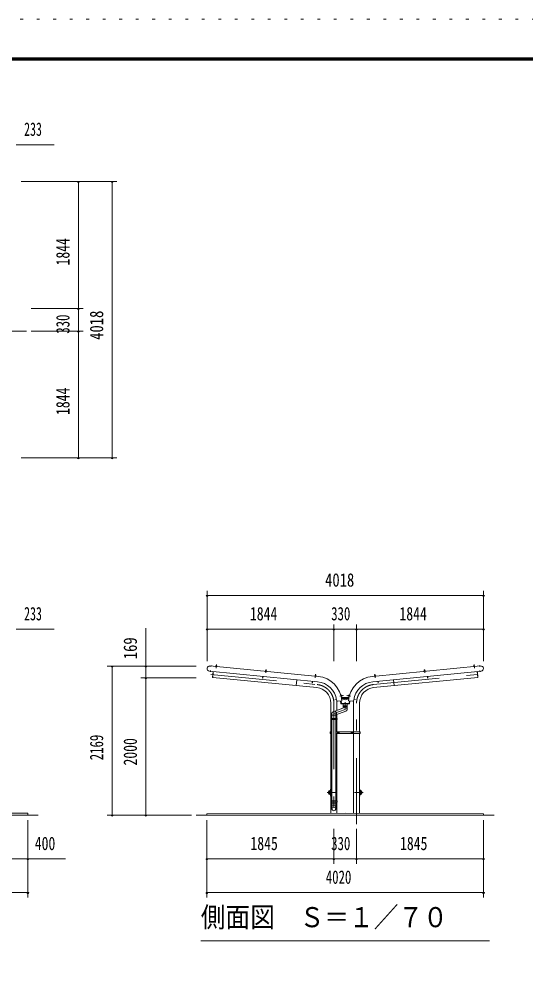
# Model space of a CAD drawing. Units: millimetres, scale not verified, with parts at other scales. Extents: x -32711 to 32716, y -14700 to 14700.
# Drawn here: x 4560 to 11926, y 750 to 14700 of the extents above; entities that cross this region are included whole.
import ezdxf
from ezdxf.enums import TextEntityAlignment as Align

# ---------------------------------------------------------------- set-up
doc = ezdxf.new("R2010")
doc.units = ezdxf.units.MM
doc.header["$LTSCALE"] = 80
doc.linetypes.add('USER3', pattern=[24, 12, -5, 2, -5])
doc.linetypes.add('USER4', pattern=[3, 0.5, -2.5])
for name, color, linetype, lineweight in [('0-2_1-07BOLD', 7, 'Continuous', 18), ('0-3_1-27CENTER', 3, 'USER3', 18), ('0-5_1-57DIM', 3, 'Continuous', 18), ('0-C_F-F1PAPER', 5, 'Continuous', 18), ('0-D_F-E_J_ADD', 5, 'USER4', 18)]:
    doc.layers.add(name, color=color, linetype=linetype, lineweight=lineweight)
doc.styles.add('ＭＳ ゴシック', font='')
doc.styles.get('ＭＳ ゴシック').set_extended_font_data('MS Gothic')

msp = doc.modelspace()

# ---------------------------------------------------------------- linework, layer by layer
at = {"layer": '0-2_1-07BOLD'}
for p, q in [((7423.56, 5308.86), (7429.53, 5308.29)), ((11177.35, 5308.86), (11171.37, 5308.29)), ((7324.98, 5220.87), (8897.8, 5069.41)), ((8905.49, 5146.03), (7332.35, 5297.51)), ((7422.43, 5299.61), (7421.94, 5294.51)), ((7428.4, 5293.89), (7428.89, 5298.99)), ((8143.6, 5225.02), (8144.09, 5230.12)), ((8150.55, 5229.5), (8150.06, 5224.4)), ((9695.42, 5146.03), (11268.55, 5297.51)), ((11275.93, 5220.87), (9703.1, 5069.41)), ((9734.02, 5169.88), (9734.87, 5161.11)), ((10450.85, 5224.4), (10450.36, 5229.5)), ((10455.68, 5239.37), (10456.53, 5230.6)), ((10456.82, 5230.12), (10457.31, 5225.02)), ((11172.51, 5293.89), (11172.02, 5298.99)), ((11178.48, 5299.61), (11178.97, 5294.51)), ((8596.79, 5098.4), (8588.45, 5011.71)), ((8865.75, 5160.64), (8865.26, 5155.53)), ((8871.72, 5154.91), (8872.21, 5160.01)), ((9729.18, 5154.91), (9728.69, 5160.01)), ((9735.16, 5160.64), (9735.65, 5155.53)), ((10004.12, 5098.4), (10012.46, 5011.71)), ((9090.9, 4535.54), (9090.9, 4758.54)), ((9150.54, 4809.2), (9173.19, 4813.19)), ((9180.01, 4758.54), (9180.01, 4652.4)), ((9191.35, 4787.84), (9253.44, 4793.43)), ((9239.56, 4792.18), (9244.83, 4752.66)), ((9244.83, 4752.66), (9356.08, 4752.66)), ((9250.5, 4868.91), (9245.45, 4868.02)), ((9246.58, 4861.62), (9251.62, 4862.51)), ((9246.88, 4837.66), (9354.02, 4837.66)), ((9351.22, 4822.66), (9249.69, 4822.66)), ((9259.71, 4870.28), (9260.75, 4864.38)), ((9270.46, 4745.36), (9270.46, 4718.36)), ((9340.15, 4864.38), (9341.19, 4870.28)), ((9347.47, 4793.43), (9409.56, 4787.84)), ((9349.28, 4862.51), (9354.33, 4861.62)), ((9355.46, 4868.02), (9350.41, 4868.91)), ((9356.08, 4752.66), (9361.35, 4792.18)), ((9420.9, 4758.54), (9420.9, 4340.54)), ((9510, 4340.54), (9510, 4758.54)), ((9107.95, 4606.92), (9107.95, 4535.54)), ((9291.05, 4692.82), (9126.05, 4632.76)), ((9162.95, 4587.68), (9309.86, 4641.14)), ((9162.95, 4535.54), (9162.95, 4606.92)), ((9272.95, 4708.24), (9272.95, 4718.36)), ((9327.95, 4718.36), (9327.95, 4708.24)), ((9090.9, 4340.54), (9090.9, 4519.54)), ((9106.35, 4535.54), (9106.35, 4519.54)), ((9162.95, 4584.47), (9107.95, 4584.47)), ((9107.95, 4519.54), (9107.95, 3335.54)), ((9162.96, 3335.54), (9162.96, 4519.54)), ((9164.55, 4519.54), (9164.55, 4535.54)), ((9180.01, 4519.54), (9180.01, 4340.54)), ((9089.31, 4327.54), (9083.21, 4327.54)), ((9089.31, 4314.54), (9089.31, 4340.54)), ((9181.61, 4340.54), (9181.61, 4314.54)), ((9211.61, 4314.54), (9211.61, 4340.54)), ((9389.3, 4340.54), (9389.3, 4314.54)), ((9419.3, 4340.54), (9419.3, 4314.54)), ((9511.6, 4314.54), (9511.6, 4340.54)), ((9517.7, 4327.54), (9511.6, 4327.54)), ((9090.9, 3335.54), (9090.9, 4314.54)), ((9162.96, 4314.54), (9517.7, 4314.54)), ((9180.01, 4314.54), (9180.01, 3335.54)), ((9420.9, 4314.54), (9420.9, 3156.94)), ((9510, 3156.5), (9510, 4314.54)), ((9087.45, 3490.54), (9090.9, 3490.54)), ((9510, 3490.54), (9513.45, 3490.54)), ((9090.9, 3424.54), (9087.45, 3424.54)), ((9513.45, 3424.54), (9510, 3424.54)), ((9090.9, 3319.54), (9090.9, 3156.14)), ((9106.35, 3335.54), (9106.35, 3319.54)), ((9107.95, 3319.54), (9107.95, 3294.08)), ((9162.95, 3319.54), (9162.95, 3294.08)), ((9164.55, 3319.54), (9164.55, 3335.54)), ((9180.01, 3156.56), (9180.01, 3319.54)), ((-6464.54, 3127.54), (4835.45, 3127.54)), ((4685.45, 3157.54), (4685.45, 3127.54)), ((11465.46, 3127.54), (7135.46, 3127.54))]:
    msp.add_line(p, q, dxfattribs=at)
for points in [[(7428.69, 5299.51), (7429.53, 5308.29), (7429.09, 5308.83), (7424.11, 5309.31), (7423.56, 5308.86), (7422.72, 5300.08)], [(11172.22, 5299.51), (11171.37, 5308.29), (11171.82, 5308.83), (11176.8, 5309.31), (11177.35, 5308.86), (11178.19, 5300.08)], [(7379.22, 5215.64), (7371.17, 5132.03), (7374.36, 5131.72)], [(8887.06, 4982.95), (7374.06, 5128.64), (7382.41, 5215.34)], [(7418.7, 5294.82), (7419.19, 5299.92), (7420.11, 5300.34), (7431.3, 5299.26), (7432.12, 5298.68), (7431.63, 5293.58)], [(8153.29, 5224.09), (8153.78, 5229.19), (8152.96, 5229.77), (8141.77, 5230.85), (8140.85, 5230.43), (8140.36, 5225.34)], [(8144.38, 5230.6), (8145.22, 5239.37), (8151.2, 5238.8)], [(8145.22, 5239.37), (8145.77, 5239.82), (8150.75, 5239.34), (8151.2, 5238.8), (8150.35, 5230.02)], [(8872.02, 5160.53), (8872.86, 5169.31), (8866.89, 5169.88), (8866.04, 5161.11)], [(8866.89, 5169.88), (8867.43, 5170.33), (8872.41, 5169.86), (8872.86, 5169.31)], [(9713.84, 4982.95), (11226.84, 5128.64), (11218.49, 5215.34)], [(9728.89, 5160.53), (9728.05, 5169.31), (9734.02, 5169.88), (9733.47, 5170.33), (9728.5, 5169.86), (9728.05, 5169.31)], [(10460.54, 5225.34), (10460.05, 5230.43), (10459.14, 5230.85), (10447.94, 5229.77), (10447.12, 5229.19), (10447.61, 5224.09)], [(10450.55, 5230.02), (10449.71, 5238.8), (10455.68, 5239.37), (10455.13, 5239.82), (10450.16, 5239.34), (10449.71, 5238.8)], [(11182.2, 5294.82), (11181.71, 5299.92), (11180.8, 5300.34), (11169.61, 5299.26), (11168.78, 5298.68), (11169.28, 5293.58)], [(11221.68, 5215.64), (11229.73, 5132.03), (11226.55, 5131.72)], [(8104.07, 5145.84), (8101.87, 5122.95), (8098.68, 5123.26), (8100.88, 5146.15)], [(8825.73, 5076.35), (8823.53, 5053.47), (8820.35, 5053.77), (8822.55, 5076.66)], [(8862.02, 5155.85), (8862.51, 5160.95), (8863.43, 5161.36), (8874.63, 5160.28), (8875.45, 5159.7), (8874.96, 5154.6)], [(9738.88, 5155.85), (9738.39, 5160.95), (9737.48, 5161.36), (9726.28, 5160.28), (9725.46, 5159.7), (9725.95, 5154.6)], [(9775.18, 5076.35), (9777.38, 5053.47), (9780.56, 5053.77), (9778.36, 5076.66)], [(10496.84, 5145.84), (10499.04, 5122.95), (10502.22, 5123.26), (10500.02, 5146.15)], [(9172.61, 4816.34), (9149.98, 4812.35), (9150.54, 4809.2)], [(9368.63, 4791.52), (9362.47, 4745.36), (9238.44, 4745.36), (9232.28, 4791.52)], [(9244.89, 4871.22), (9249.93, 4872.11), (9250.58, 4871.34), (9252.53, 4860.26), (9252.19, 4859.32), (9247.14, 4858.43)], [(9250.46, 4817.83), (9300.45, 4806.27), (9350.44, 4817.83)], [(9260.29, 4869.88), (9259.71, 4870.28), (9251.03, 4868.75)], [(9252.08, 4862.85), (9260.75, 4864.38), (9261.16, 4864.96), (9260.29, 4869.88)], [(9270.46, 4718.36), (9330.46, 4718.36), (9330.46, 4745.36)], [(9349.87, 4868.75), (9341.19, 4870.28), (9340.61, 4869.88), (9339.74, 4864.96), (9340.15, 4864.38), (9348.83, 4862.85)], [(9353.76, 4858.43), (9348.72, 4859.32), (9348.37, 4860.26), (9350.33, 4871.34), (9350.98, 4872.11), (9356.02, 4871.22)], [(9427.72, 4813.19), (9450.37, 4809.2), (9450.92, 4812.35), (9428.3, 4816.34)], [(9327.95, 4666.98), (9327.95, 4686.25), (9329.95, 4708.24), (9270.95, 4708.24), (9272.95, 4686.24)], [(9089.31, 4519.54), (9089.31, 4535.54), (9180.01, 4535.54), (9180.01, 4593.88)], [(9181.61, 4535.54), (9181.61, 4519.54), (9089.31, 4519.54)], [(9107.95, 4340.54), (9083.21, 4340.54), (9083.21, 4314.54), (9107.95, 4314.54)], [(9517.7, 4314.54), (9517.7, 4340.54), (9162.96, 4340.54)], [(9105.95, 3294.08), (9107.95, 3244.42), (9107.95, 3218.57)], [(9162.95, 3218.57), (9162.95, 3244.42), (9164.95, 3294.08), (9105.95, 3294.08)], [(4685.45, 3157.54), (-6314.55, 3157.54), (-6314.55, 3127.54)], [(7290.45, 3127.54), (7290.45, 3147.54), (9300.45, 3157.54), (11310.45, 3147.54), (11310.45, 3127.54)]]:
    msp.add_lwpolyline(points, dxfattribs=at)
for points in [[(7417.2, 5294.97), (7417.05, 5293.38), (7432.98, 5291.84), (7433.13, 5293.43)], [(8138.86, 5225.48), (8154.79, 5223.95), (8154.64, 5222.35), (8138.71, 5223.89)], [(10446.12, 5223.95), (10462.05, 5225.48), (10462.19, 5223.89), (10446.27, 5222.35)], [(11183.71, 5294.97), (11167.78, 5293.43), (11167.93, 5291.84), (11183.86, 5293.38)], [(8860.37, 5154.4), (8876.3, 5152.86), (8876.45, 5154.46), (8860.52, 5155.99)], [(9740.53, 5154.4), (9724.61, 5152.86), (9724.45, 5154.46), (9740.38, 5155.99)], [(9247.4, 4856.94), (9245.83, 4856.67), (9243.05, 4872.42), (9244.62, 4872.7)], [(9353.5, 4856.94), (9355.08, 4856.67), (9357.86, 4872.42), (9356.28, 4872.7)], [(9201.48, 4330.43), (9201.48, 4324.65), (9196.48, 4321.77), (9191.48, 4324.65), (9191.48, 4330.43), (9196.48, 4333.31)], [(9409.43, 4330.43), (9409.43, 4324.65), (9404.43, 4321.77), (9399.43, 4324.65), (9399.43, 4330.43), (9404.43, 4333.31)], [(9181.61, 3319.54), (9089.31, 3319.54), (9089.31, 3335.54), (9181.61, 3335.54)]]:
    msp.add_lwpolyline(points, close=True, dxfattribs=at)
for centre, radius in [((9196.48, 4327.54), 6.25), ((9196.48, 4327.54), 4.9), ((9404.43, 4327.54), 6.25), ((9404.43, 4327.54), 4.9)]:
    msp.add_circle(centre, radius, dxfattribs=at)
for centre, radius, start, end in [((7330.08, 5259.15), 38.62, 82.41238, 262.41238), ((7417.85, 5291.29), 2, 84.4998, 264.4998), ((7420.58, 5297.4), 2.88, 50.11574, 110.11574), ((7424.68, 5289.1), 10.75, 66.91203, 102.08795), ((7430.28, 5296.47), 2.88, 58.88425, 118.88425), ((7431.79, 5289.94), 2, 264.50061, 84.50061), ((8139.52, 5221.8), 2, 84.4998, 264.4998), ((8142.24, 5227.92), 2.88, 50.11574, 110.11574), ((8146.34, 5219.61), 10.75, 66.91203, 102.08795), ((8151.94, 5226.98), 2.88, 58.88425, 118.88425), ((8153.45, 5220.46), 2, 264.50061, 84.50061), ((10447.46, 5220.46), 2, 95.49939, 275.49939), ((10448.97, 5226.98), 2.88, 61.11575, 121.11575), ((10454.57, 5219.61), 10.75, 77.91205, 113.08797), ((10458.67, 5227.92), 2.88, 69.88426, 129.88426), ((10461.39, 5221.8), 2, 275.5002, 95.5002), ((11169.12, 5289.94), 2, 95.49939, 275.49939), ((11170.63, 5296.47), 2.88, 61.11575, 121.11575), ((11176.23, 5289.1), 10.75, 77.91205, 113.08797), ((11180.33, 5297.4), 2.88, 69.88426, 129.88426), ((11183.05, 5291.29), 2, 275.5002, 95.5002), ((11270.83, 5259.15), 38.62, 277.58762, 97.58762), ((8861.18, 5152.31), 2, 84.4998, 264.4998), ((8863.91, 5158.43), 2.88, 50.11574, 110.11574), ((8868, 5150.12), 10.75, 66.91203, 102.08795), ((8873.6, 5157.49), 2.88, 58.88425, 118.88425), ((8875.11, 5150.97), 2, 264.50061, 84.50061), ((8865.45, 4758.54), 312.55, 7.76237, 84.05869), ((8865.45, 4758.54), 389.55, 5.13863, 84.10165), ((9735.45, 4758.54), 389.55, 95.89835, 174.86137), ((9735.45, 4758.54), 312.55, 95.94131, 172.23763), ((9725.8, 5150.97), 2, 95.49939, 275.49939), ((9727.3, 5157.49), 2.88, 61.11575, 121.11575), ((9732.91, 5150.12), 10.75, 77.91205, 113.08797), ((9737, 5158.43), 2.88, 69.88426, 129.88426), ((9739.73, 5152.31), 2, 275.5002, 95.5002), ((8865.45, 4758.54), 225.45, 0, 84.50003), ((9735.45, 4758.54), 225.45, 95.49997, 180), ((9190, 4802.78), 15, 187.76337, 275.1433), ((8865.45, 4758.54), 314.55, 0, 6.42661), ((9240.88, 4871.02), 2.38, 10.01471, 190.01471), ((9244, 4857.36), 1.68, 190.00774, 10.00774), ((9247.88, 4870.1), 2.88, 335.62325, 35.62325), ((9240.97, 4863.93), 10.75, 352.41954, 27.59546), ((9249.57, 4860.5), 2.88, 344.39175, 44.39175), ((9351.33, 4860.5), 2.88, 135.60825, 195.60825), ((9359.94, 4863.93), 10.75, 152.40454, 187.58046), ((9353.03, 4870.1), 2.88, 144.37675, 204.37675), ((9356.91, 4857.36), 1.68, 169.99226, 349.99226), ((9360.03, 4871.02), 2.38, 349.98529, 169.98529), ((9410.91, 4802.78), 15, 264.8567, 352.23663), ((9735.45, 4758.54), 314.55, 173.57339, 180), ((9135.45, 4606.92), 27.5, 110.0018, 180), ((9131.65, 4605.54), 44.27, 341.60916, 58.39587), ((9300.45, 4666.98), 27.5, 289.99896, 110.00061), ((9087.45, 3457.54), 33, 90, 270), ((9513.45, 3457.54), 33, 270, 90), ((9087.45, 3457.54), 22.5, 81.18303, 278.81697), ((9086.31, 3457.54), 21.35, 77.56236, 282.43764), ((9086.31, 3457.54), 19.05, 76.03204, 283.96796), ((9513.45, 3457.54), 22.5, 261.18303, 98.81697), ((9514.6, 3457.54), 21.35, 257.56236, 102.43764), ((9514.6, 3457.54), 19.05, 256.03204, 103.96796), ((9135.45, 3243.44), 27.55, 3.55867, 176.44133), ((9135.45, 3216.86), 27.55, 3.55867, 176.44133), ((9135.45, 3220.28), 27.55, 183.56303, 356.43697)]:
    msp.add_arc(centre, radius, start, end, dxfattribs=at)
at = {"layer": '0-3_1-27CENTER'}
for p, q in [((-6294.55, 10496.54), (4665.45, 10496.54)), ((4665.45, 10166.54), (-6294.55, 10166.54)), ((7349.17, 5306.31), (7347.49, 5288.85)), ((7422.47, 5266.17), (7427.43, 5317.69)), ((11173.48, 5317.69), (11178.44, 5266.17)), ((11253.41, 5288.85), (11251.73, 5306.31)), ((7341.95, 5231.29), (7339.94, 5210.38)), ((7345.29, 5176.16), (8891.33, 5027.3)), ((8144.13, 5196.68), (8149.09, 5248.2)), ((8865.79, 5127.19), (8870.75, 5178.71)), ((9709.57, 5027.3), (11255.62, 5176.16)), ((9730.16, 5178.71), (9735.12, 5127.19)), ((10451.82, 5248.2), (10456.78, 5196.68)), ((11260.97, 5210.38), (11258.96, 5231.29)), ((9135.45, 4758.54), (9135.45, 2998.86)), ((9276.97, 4870.28), (9220.14, 4860.26)), ((9380.77, 4860.26), (9323.94, 4870.28)), ((9465.45, 2998.86), (9465.45, 4758.54)), ((9208.98, 4327.54), (9183.98, 4327.54)), ((9196.48, 4340.04), (9196.48, 4315.04)), ((9416.93, 4327.54), (9391.93, 4327.54)), ((9404.43, 4340.04), (9404.43, 4315.04)), ((9087.45, 3507.54), (9087.45, 3407.54)), ((9513.45, 3507.54), (9513.45, 3407.54)), ((9167.46, 3457.54), (9037.46, 3457.54)), ((9433.46, 3457.54), (9563.45, 3457.54))]:
    msp.add_line(p, q, dxfattribs=at)
msp.add_lwpolyline([(9300.45, 4770.96), (9300.45, 4666.98), (9135.45, 4606.92)], dxfattribs=at)
for centre, start, end in [((8865.45, 4758.54), 0, 84.50003), ((9735.45, 4758.54), 95.49997, 180)]:
    msp.add_arc(centre, 270, start, end, dxfattribs=at)
at = {"layer": '0-5_1-57DIM'}
for p, q in [((4518.45, 12875.53), (5067.95, 12875.53)), ((4588.45, 12340.54), (5980.46, 12340.54)), ((5434.46, 12340.54), (5406.46, 12340.54)), ((5420.46, 12340.54), (5420.46, 10496.54)), ((5924.46, 12340.54), (5896.46, 12340.54)), ((5910.46, 12340.54), (5910.46, 8322.54)), ((4735.45, 10496.54), (5490.46, 10496.54)), ((5434.46, 10496.54), (5406.46, 10496.54)), ((5420.46, 10496.54), (5420.46, 10166.54)), ((5490.46, 10166.54), (4735.45, 10166.54)), ((5434.46, 10166.54), (5406.46, 10166.54)), ((5420.46, 10166.54), (5420.46, 8322.54)), ((4588.45, 8322.54), (5980.46, 8322.54)), ((5434.46, 8322.54), (5406.46, 8322.54)), ((5924.46, 8322.54), (5896.46, 8322.54)), ((7305.46, 6322.54), (7277.46, 6322.54)), ((7291.46, 5366.54), (7291.46, 6392.54)), ((7291.46, 6322.54), (11309.45, 6322.54)), ((11323.45, 6322.54), (11295.45, 6322.54)), ((11309.45, 5366.54), (11309.45, 6392.54)), ((9135.45, 5366.54), (9135.45, 5902.54)), ((9465.45, 5902.54), (9465.45, 5366.54)), ((4518.45, 5832.54), (5067.95, 5832.54)), ((6400.46, 5296.54), (6400.46, 5846.04)), ((7305.46, 5832.54), (7277.46, 5832.54)), ((7291.46, 5832.54), (9135.45, 5832.54)), ((9149.45, 5832.54), (9121.45, 5832.54)), ((9135.45, 5832.54), (9465.45, 5832.54)), ((9479.45, 5832.54), (9451.45, 5832.54)), ((9465.45, 5832.54), (11309.45, 5832.54)), ((11323.45, 5832.54), (11295.45, 5832.54)), ((5840.46, 5296.54), (7135.46, 5296.54)), ((5924.46, 5296.54), (5896.46, 5296.54)), ((5910.46, 3127.54), (5910.46, 5296.54)), ((6414.46, 5296.54), (6386.46, 5296.54)), ((6400.46, 5127.54), (6400.46, 5296.54)), ((7135.46, 5127.54), (6330.46, 5127.54)), ((6414.46, 5127.54), (6386.46, 5127.54)), ((6400.46, 3127.54), (6400.46, 5127.54)), ((7065.46, 3127.54), (5840.46, 3127.54)), ((5924.46, 3127.54), (5896.46, 3127.54)), ((6414.46, 3127.54), (6386.46, 3127.54)), ((4685.45, 3057.54), (4685.45, 1932.54)), ((7290.45, 1932.54), (7290.45, 3057.54)), ((11310.45, 3057.54), (11310.45, 1932.54)), ((9135.45, 2928.86), (9135.45, 2422.54)), ((9465.45, 2422.54), (9465.45, 2928.86)), ((4285.45, 2492.54), (4685.45, 2492.54)), ((4699.45, 2492.54), (4671.45, 2492.54)), ((4685.45, 2492.54), (5234.95, 2492.54)), ((7304.45, 2492.54), (7276.45, 2492.54)), ((7290.45, 2492.54), (9135.45, 2492.54)), ((9149.45, 2492.54), (9121.45, 2492.54)), ((9135.45, 2492.54), (9465.45, 2492.54)), ((9479.45, 2492.54), (9451.45, 2492.54)), ((9465.45, 2492.54), (11310.45, 2492.54)), ((11324.45, 2492.54), (11296.45, 2492.54)), ((-6314.55, 2002.54), (4685.45, 2002.54)), ((4699.45, 2002.54), (4671.45, 2002.54)), ((7304.45, 2002.54), (7276.45, 2002.54)), ((7290.45, 2002.54), (11310.45, 2002.54)), ((11324.45, 2002.54), (11296.45, 2002.54)), ((11400.45, 1302.54), (7200.45, 1302.54))]:
    msp.add_line(p, q, dxfattribs=at)
for centre in [(5420.46, 12340.54), (5910.46, 12340.54), (5420.46, 10496.54), (5420.46, 10166.54), (5420.46, 8322.54), (5910.46, 8322.54), (7291.46, 6322.54), (11309.45, 6322.54), (7291.46, 5832.54), (9135.45, 5832.54), (9465.45, 5832.54), (11309.45, 5832.54), (5910.46, 5296.54), (6400.46, 5296.54), (6400.46, 5127.54), (5910.46, 3127.54), (6400.46, 3127.54), (4685.45, 2492.54), (7290.45, 2492.54), (9135.45, 2492.54), (9465.45, 2492.54), (11310.45, 2492.54), (4685.45, 2002.54), (7290.45, 2002.54), (11310.45, 2002.54)]:
    msp.add_arc(centre, 14, 180, 0, dxfattribs=at)
at = {"layer": '0-C_F-F1PAPER'}
for points in [[(32016, -14000), (32016, 14140), (-8164, 14140), (-8164, -14000)], [(32012.5, -13996.5), (32012.5, 14136.5), (-8160.5, 14136.5), (-8160.5, -13996.5)], [(32009, -13993), (-8157, -13993), (-8157, 14133), (32009, 14133)], [(32005.5, -13989.5), (32005.5, 14129.5), (-8153.5, 14129.5), (-8153.5, -13989.5)], [(32002, -13986), (-8150, -13986), (-8150, 14126), (32002, 14126)], [(31998.5, -13982.5), (31998.5, 14122.5), (-8146.5, 14122.5), (-8146.5, -13982.5)], [(31995, -13979), (-8143, -13979), (-8143, 14119), (31995, 14119)], [(31991.5, -13975.5), (31991.5, 14115.5), (-8139.5, 14115.5), (-8139.5, -13975.5)], [(31988, -13972), (31988, 14112), (-8136, 14112), (-8136, -13972)], [(31984.5, -13968.5), (31984.5, 14108.5), (-8132.5, 14108.5), (-8132.5, -13968.5)], [(31981, -13965), (-8129, -13965), (-8129, 14105), (31981, 14105)]]:
    msp.add_lwpolyline(points, close=True, dxfattribs=at)
at = {"layer": '0-D_F-E_J_ADD'}
msp.add_lwpolyline([(32716, -14700), (-8864, -14700), (-8864, 14700), (32716, 14700)], close=True, dxfattribs=at)

# ---------------------------------------------------------------- texts
at = {"layer": '0-5_1-57DIM', "color": 7, "style": 'ＭＳ ゴシック'}
for s, height, width, p in [('233', 195, 0.65, (4632.25, 12945.53)), ('4018', 195, 0.8, (9007.5, 6392.54)), ('233', 195, 0.65, (4632.25, 5902.54)), ('1844', 195, 0.75, (7915.18, 5902.54)), ('330', 195, 0.7, (9096.42, 5902.54)), ('1844', 195, 0.75, (10089.18, 5902.54)), ('400', 195, 0.75, (4786.97, 2562.54)), ('1845', 195, 0.75, (7922.66, 2562.54)), ('330', 195, 0.7, (9096.42, 2562.54)), ('1845', 195, 0.75, (10097.66, 2562.54)), ('4020', 195, 0.7, (9018.14, 2072.54)), ('側面図\u3000Ｓ＝１／７０', 292.5, 0.9, (7200.45, 1412.44))]:
    msp.add_text(s, height=height, dxfattribs=dict(at, width=width)).set_placement(p, align=Align.BOTTOM_LEFT)
for s, width, p in [('1844', 0.75, (5350.46, 11120.26)), ('330', 0.7, (5350.46, 10127.5)), ('4018', 0.8, (5840.46, 10038.58)), ('1844', 0.75, (5350.46, 8946.27)), ('169', 0.8, (6330.46, 5395.89)), ('2169', 0.7, (5840.46, 3927.51)), ('2000', 0.75, (6330.46, 3851.01))]:
    msp.add_text(s, height=195, rotation=90, dxfattribs=dict(at, width=width)).set_placement(p, align=Align.BOTTOM_LEFT)

doc.saveas('drawing.dxf')
